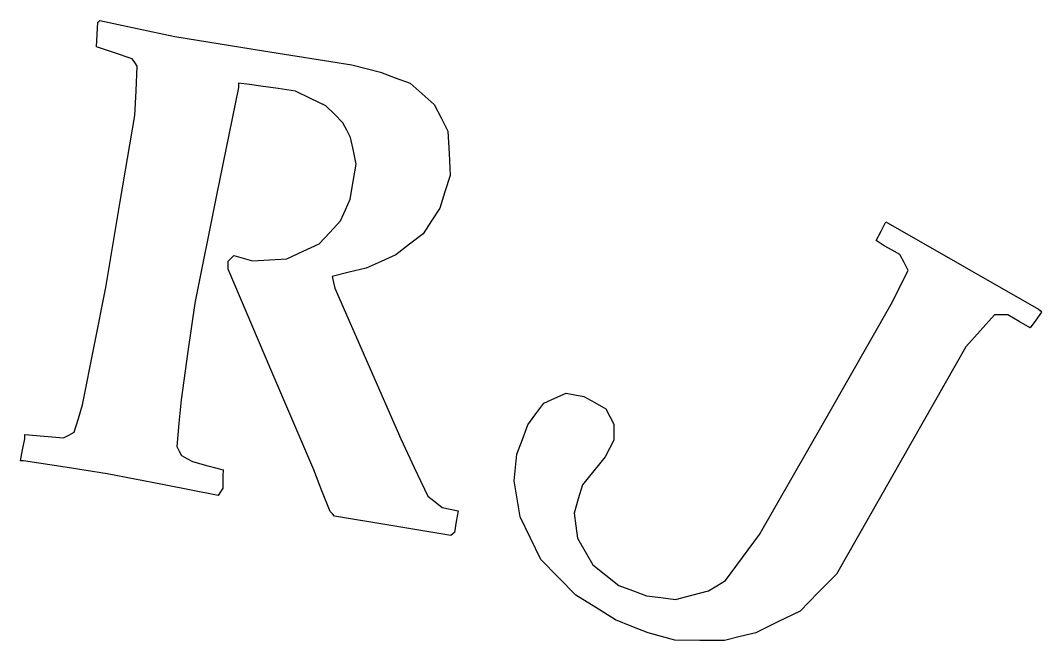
# Model space of a CAD drawing. Extents: x 6 to 570, y 20 to 823.
# Drawn here: x 303 to 569.7, y 659.9 to 821.9 of the extents above; entities that cross this region are included whole.
import ezdxf

# ---------------------------------------------------------------- set-up
doc = ezdxf.new("R2010")
doc.units = 0
doc.layers.add('Layer_1', color=7, linetype='CONTINUOUS')

msp = doc.modelspace()

# ---------------------------------------------------------------- linework, layer by layer
at = {"layer": 'Layer_1', "color": 7}
for points in [[(415.911502, 687.762919), (415.435815, 687.372731), (400.258418, 689.878271), (385.08102, 692.383811), (384.492038, 692.989751), (383.903055, 693.595684), (381.75693, 699.038186), (379.610723, 704.480704), (368.43993, 730.704791), (357.269205, 756.928886), (357.269205, 757.951406), (357.269205, 758.973926), (358.013273, 759.717911), (358.757333, 760.461889), (361.209435, 759.784841), (363.661628, 759.107794), (368.11908, 759.379226), (372.576533, 759.650659), (376.82676, 761.581481), (381.076988, 763.512289), (383.860628, 766.532141), (386.644193, 769.551994), (387.897525, 772.392762), (389.150858, 775.233533), (389.941523, 779.791012), (390.732188, 784.348498), (389.988128, 787.818714), (389.244068, 791.288933), (388.243523, 793.223683), (387.24306, 795.158434), (385.028145, 797.373344), (382.813238, 799.58825), (378.819173, 801.477137), (374.825115, 803.366023), (370.299278, 804.055845), (365.77344, 804.74567), (362.882048, 805.134654), (359.990738, 805.523639), (359.990738, 804.9623), (359.990738, 804.400958), (354.280028, 776.209145), (348.569243, 748.017334), (346.778025, 735.407936), (344.986898, 722.798531), (344.42604, 716.701114), (343.865183, 710.603689), (344.460593, 709.428731), (345.056003, 708.253774), (346.511663, 707.474756), (347.967323, 706.695746), (351.990315, 705.588341), (356.0133, 704.480929), (355.965075, 703.970689), (355.91685, 703.460456), (355.908825, 701.589589), (355.9008, 699.718721), (355.300575, 698.771156), (354.700343, 697.823599), (340.173795, 700.655546), (325.647248, 703.487494), (314.762183, 705.173006), (303.877118, 706.858511), (303.458483, 706.860761), (303.039848, 706.863011), (303.5991, 709.754351), (304.158353, 712.645684), (304.190453, 713.213936), (304.222628, 713.782189), (309.235958, 713.312366), (314.249288, 712.842551), (315.676103, 713.606141), (317.102835, 714.369724), (318.165008, 717.929689), (319.227105, 721.489654), (322.279605, 736.796741), (325.332098, 752.103829), (329.113073, 774.554222), (332.89404, 797.004616), (333.226703, 803.467605), (333.559358, 809.930603), (332.90931, 810.875127), (332.259263, 811.819659), (327.59538, 813.40515), (322.931505, 814.990652), (323.108273, 818.193553), (323.285048, 821.396465), (323.525303, 821.636715), (323.765558, 821.876968), (333.553013, 819.787604), (343.340385, 817.69823), (366.47112, 813.976167), (389.601855, 810.254102), (393.343538, 809.297845), (397.085295, 808.3416), (400.927095, 806.902354), (404.768888, 805.463111), (407.932515, 802.678372), (411.096143, 799.893639), (412.88526, 796.408147), (414.674385, 792.922655), (414.949185, 787.139975), (415.223993, 781.357304), (413.879617, 777.106594), (412.535167, 772.855892), (410.387197, 769.50855), (408.23922, 766.161191), (404.670375, 763.407851), (401.101537, 760.654504), (397.217077, 758.936629), (393.332685, 757.218754), (388.86591, 756.096739), (384.399135, 754.974716), (384.775988, 753.474949), (385.15284, 751.975196), (393.740235, 732.310339), (402.32763, 712.645489), (405.886433, 705.130226), (409.44531, 697.614964), (411.291075, 696.163091), (413.136765, 694.711211), (415.22142, 694.253366), (417.306075, 693.795521), (416.855302, 690.974846), (416.40453, 688.154179), (415.928842, 687.763991)], [(480.43332, 659.964821), (473.943195, 660.009821), (470.427712, 660.957206), (466.912222, 661.904584), (462.669225, 663.628661), (458.42631, 665.352724), (453.258705, 668.567351), (448.091175, 671.781964), (443.505555, 676.422686), (438.920025, 681.063401), (436.23015, 686.649326), (433.540282, 692.235236), (432.736282, 696.918731), (431.932275, 701.602226), (432.297075, 705.082511), (432.661875, 708.562796), (434.1054, 712.403051), (435.548925, 716.243306), (437.614777, 719.095196), (439.680713, 721.947079), (442.619033, 723.246844), (445.557353, 724.546601), (447.84441, 724.125881), (450.131475, 723.705154), (453.019013, 722.060299), (455.90655, 720.415444), (456.930795, 718.434746), (457.95513, 716.454041), (457.95513, 714.345529), (457.95513, 712.237016), (456.831, 710.059774), (455.706953, 707.882531), (452.750475, 704.250184), (449.793998, 700.617836), (448.713345, 696.900454), (447.632685, 693.183071), (448.080248, 689.928881), (448.52781, 686.674699), (450.528818, 683.171089), (452.529825, 679.667479), (455.921333, 676.986619), (459.312915, 674.305766), (462.897908, 672.964429), (466.482983, 671.623099), (470.280345, 671.148626), (474.077708, 670.674146), (478.376543, 671.775446), (482.675303, 672.876739), (484.89174, 674.246591), (487.108252, 675.616451), (491.5764, 681.617426), (496.04454, 687.618409), (513.38703, 717.990109), (530.729438, 748.361801), (532.793603, 752.450914), (534.857768, 756.540019), (533.775585, 758.632706), (532.693403, 760.725401), (530.649645, 761.856694), (528.605887, 762.987986), (527.557695, 763.716701), (526.509502, 764.445416), (527.77866, 766.867991), (529.047907, 769.29056), (548.979255, 757.886726), (568.910527, 746.482879), (569.293005, 746.100566), (569.675482, 745.718246), (568.19355, 743.637056), (566.711617, 741.555866), (563.80761, 743.257729), (560.903602, 744.959599), (559.149592, 744.959599), (557.395582, 744.959599), (553.64724, 740.817581), (549.898972, 736.675549), (533.017867, 706.971904), (516.136845, 677.268251), (511.36746, 672.444004), (506.597992, 667.619756), (500.815372, 664.797229), (495.032662, 661.974694), (490.977937, 660.947456), (486.923205, 659.920219), (480.432997, 659.965219)]]:
    msp.add_lwpolyline(points, close=True, dxfattribs=at)

doc.saveas('drawing.dxf')
